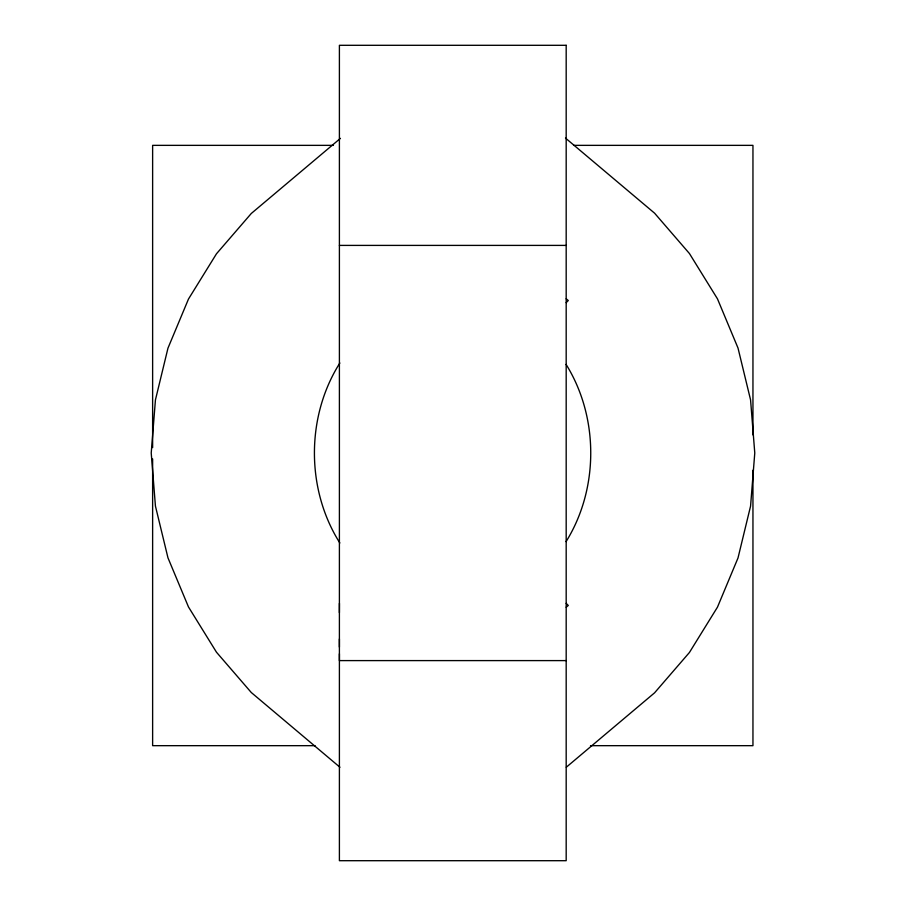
<?xml version="1.0" encoding="UTF-8"?>
<svg xmlns="http://www.w3.org/2000/svg" width="906" height="906" viewBox="0 0 906 906"><rect width="100%" height="100%" fill="white"/><g stroke="black" fill="none" stroke-linecap="round" stroke-linejoin="round"><path stroke-width="1.36" d="M339.399 612.66L339.433 603.351M339.863 363.012C305.945 416.488 305.945 489.512 339.863 542.988M566.08 541.607C598.957 488.753 598.957 417.247 566.08 364.393M566.182 302.661L568.277 300.532L566.182 298.765M340.43 138.358L251.29 213.476L216.489 253.771L188.482 299.048L167.961 348.176L155.436 399.92L151.223 453L155.436 506.08L167.961 557.824L188.482 606.952L216.489 652.229L251.29 692.524L339.954 767.246M566.182 607.235L568.277 605.468L566.182 603.339M566.284 767.235L654.585 692.818L689.432 652.479L717.473 607.145L738.016 557.949L750.564 506.137L754.777 453L750.564 399.863L738.016 348.051L717.473 298.855L689.432 253.521L654.585 213.182L565.48 138.086M333.431 145.356L152.627 145.356L152.627 447.632M573.555 145.356L752.954 145.356L752.954 434.914M339.399 245.401L566.182 245.401M566.182 660.599L339.399 660.599L339.41 653.804M315.073 745.672L152.627 745.672L152.627 458.934M590.508 745.672L752.954 745.672L752.954 470.225M339.399 638.968L339.399 647.065M566.182 45.3L339.399 45.3L339.399 860.7L566.182 860.7L566.182 45.3"/></g></svg>
